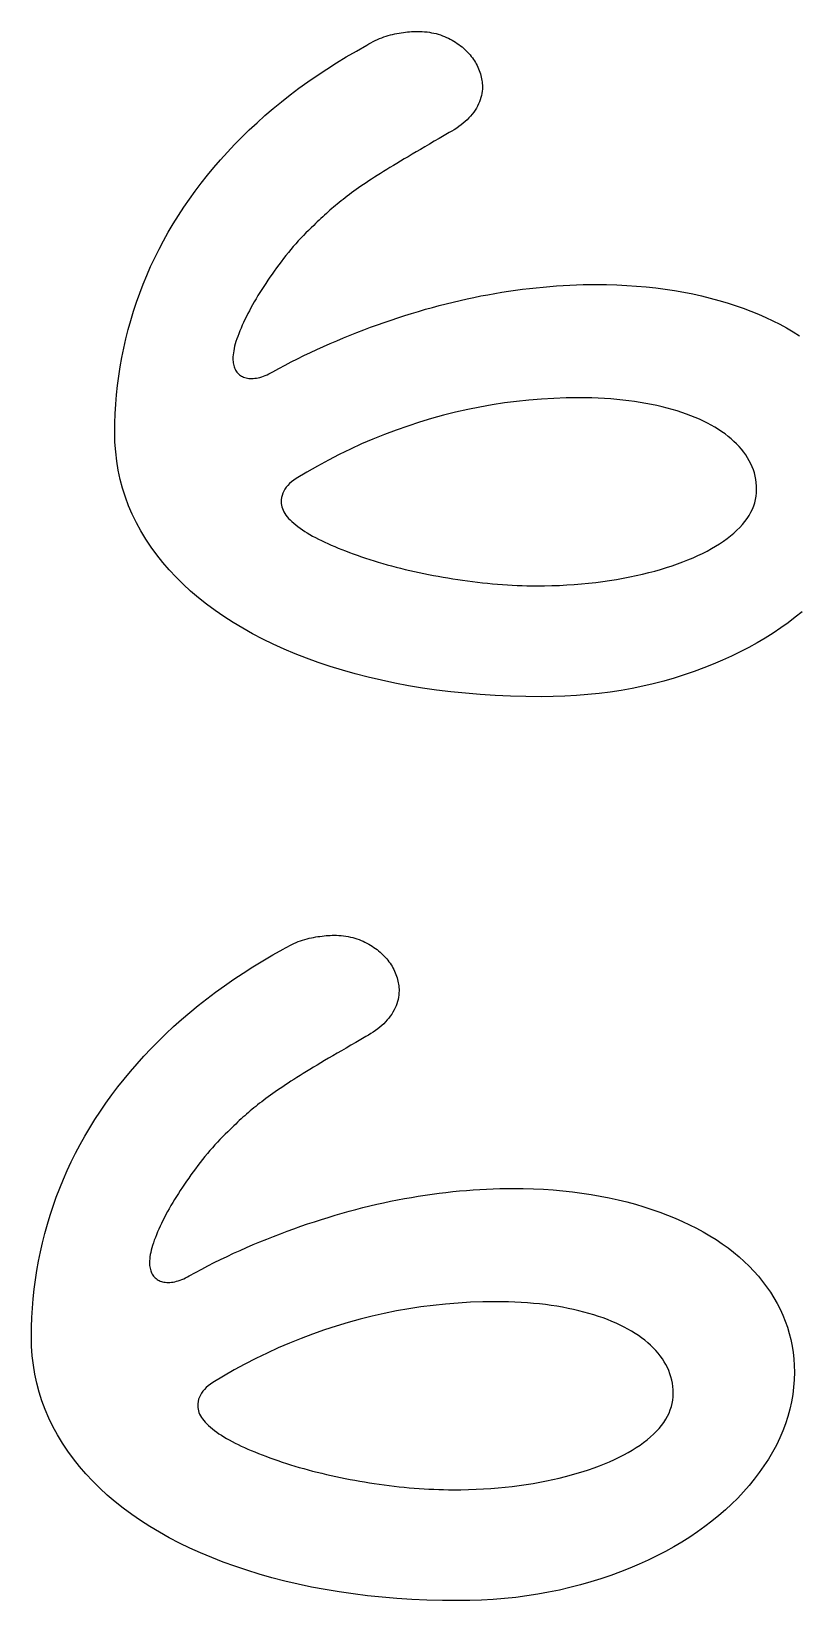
# Model space of a CAD drawing. Header units: millimetres. Extents: x 0 to 54.3, y 0.2 to 27.6.
# Drawn here: x 12.109 to 14.376, y 22.86 to 27.497 of the extents above; entities that cross this region are included whole.
import ezdxf

# ---------------------------------------------------------------- set-up
doc = ezdxf.new("R2010")
doc.units = ezdxf.units.MM

msp = doc.modelspace()

# ---------------------------------------------------------------- linework, layer by layer
msp.add_lwpolyline([(14.3861, 25.7822), (14.3658, 25.7657), (14.3447, 25.7496), (14.3229, 25.734), (14.3003, 25.7188), (14.277, 25.7042), (14.2531, 25.69), (14.2285, 25.6764), (14.2032, 25.6633), (14.1773, 25.6507), (14.1507, 25.6387), (14.1235, 25.6271), (14.0955, 25.6161), (14.0669, 25.6056), (14.0377, 25.5957), (14.0077, 25.5862), (13.9773, 25.5774), (13.9464, 25.5693), (13.9151, 25.562), (13.8835, 25.5555), (13.8514, 25.5498), (13.819, 25.5448), (13.7861, 25.5406), (13.7529, 25.5371), (13.7193, 25.5345), (13.6852, 25.5325), (13.6508, 25.5314), (13.616, 25.531), (13.5697, 25.5314), (13.5241, 25.5326), (13.4792, 25.5346), (13.4349, 25.5374), (13.3912, 25.541), (13.3483, 25.5455), (13.3059, 25.5507), (13.2643, 25.5567), (13.2232, 25.5636), (13.1829, 25.5712), (13.1432, 25.5796), (13.1041, 25.5889), (13.0658, 25.5988), (13.0285, 25.6094), (12.992, 25.6206), (12.9565, 25.6325), (12.9219, 25.645), (12.8882, 25.6581), (12.8554, 25.6718), (12.8236, 25.6862), (12.7926, 25.7012), (12.7626, 25.7168), (12.7335, 25.7331), (12.7053, 25.75), (12.678, 25.7675), (12.6519, 25.7855), (12.6267, 25.8041), (12.6026, 25.8233), (12.5795, 25.843), (12.5575, 25.8633), (12.5365, 25.8841), (12.5165, 25.9055), (12.4976, 25.9274), (12.4797, 25.9499), (12.4629, 25.973), (12.4471, 25.9966), (12.4325, 26.0207), (12.4191, 26.0451), (12.407, 26.07), (12.3962, 26.0952), (12.3866, 26.1208), (12.3783, 26.1468), (12.3713, 26.1732), (12.3656, 26.2), (12.3611, 26.2271), (12.358, 26.2547), (12.356, 26.2826), (12.3554, 26.3109), (12.3557, 26.339), (12.3567, 26.3671), (12.3584, 26.3951), (12.3606, 26.4229), (12.3636, 26.4507), (12.3672, 26.4785), (12.3715, 26.5061), (12.3764, 26.5336), (12.3819, 26.5611), (12.3882, 26.5885), (12.3951, 26.6157), (12.4026, 26.6429), (12.4108, 26.67), (12.4196, 26.6968), (12.4291, 26.7234), (12.4392, 26.7498), (12.4499, 26.7759), (12.4613, 26.8018), (12.4734, 26.8275), (12.4861, 26.853), (12.4994, 26.8783), (12.5134, 26.9033), (12.528, 26.9281), (12.5432, 26.9527), (12.5591, 26.9771), (12.5757, 27.0012), (12.5928, 27.025), (12.6106, 27.0485), (12.629, 27.0718), (12.6481, 27.0947), (12.6678, 27.1175), (12.6881, 27.1399), (12.709, 27.1621), (12.7306, 27.184), (12.7528, 27.2056), (12.7756, 27.2269), (12.7991, 27.248), (12.8232, 27.2687), (12.8479, 27.289), (12.8733, 27.3089), (12.8994, 27.3285), (12.9261, 27.3478), (12.9534, 27.3667), (12.9814, 27.3852), (13.01, 27.4034), (13.0392, 27.4212), (13.0691, 27.4386), (13.0997, 27.4557), (13.0997, 27.4557), (13.1059, 27.4595), (13.1122, 27.4631), (13.1185, 27.4664), (13.1248, 27.4696), (13.1311, 27.4726), (13.1375, 27.4753), (13.1439, 27.4779), (13.1503, 27.4803), (13.1567, 27.4824), (13.1632, 27.4844), (13.1697, 27.4862), (13.1762, 27.4878), (13.1827, 27.4892), (13.1891, 27.4905), (13.1955, 27.4917), (13.2017, 27.4927), (13.2079, 27.4937), (13.2141, 27.4945), (13.2201, 27.4951), (13.2261, 27.4957), (13.232, 27.4961), (13.2378, 27.4964), (13.2435, 27.4966), (13.2492, 27.4967), (13.2566, 27.4966), (13.2638, 27.4963), (13.2709, 27.4957), (13.2779, 27.495), (13.2848, 27.4941), (13.2915, 27.4929), (13.2981, 27.4915), (13.3046, 27.49), (13.311, 27.4882), (13.3172, 27.4862), (13.3233, 27.484), (13.3293, 27.4816), (13.3352, 27.479), (13.3409, 27.4763), (13.3465, 27.4735), (13.3519, 27.4706), (13.3572, 27.4676), (13.3623, 27.4644), (13.3673, 27.4612), (13.3721, 27.4578), (13.3767, 27.4543), (13.3813, 27.4508), (13.3857, 27.4471), (13.3899, 27.4433), (13.394, 27.4394), (13.3979, 27.4354), (13.4016, 27.4313), (13.4052, 27.4271), (13.4086, 27.4229), (13.4119, 27.4186), (13.415, 27.4141), (13.418, 27.4096), (13.4208, 27.405), (13.4234, 27.4004), (13.4259, 27.3956), (13.4282, 27.3907), (13.4303, 27.3859), (13.4322, 27.381), (13.434, 27.3761), (13.4356, 27.3713), (13.437, 27.3664), (13.4382, 27.3616), (13.4392, 27.3568), (13.44, 27.352), (13.4407, 27.3472), (13.4411, 27.3424), (13.4414, 27.3376), (13.4415, 27.3329), (13.4413, 27.3264), (13.4408, 27.3199), (13.4399, 27.3135), (13.4386, 27.3072), (13.437, 27.3009), (13.4351, 27.2946), (13.4327, 27.2884), (13.43, 27.2822), (13.427, 27.2761), (13.4236, 27.2701), (13.4198, 27.2641), (13.4157, 27.2581), (13.4113, 27.2522), (13.4065, 27.2465), (13.4015, 27.241), (13.3962, 27.2355), (13.3906, 27.2303), (13.3848, 27.2252), (13.3786, 27.2202), (13.3722, 27.2154), (13.3655, 27.2107), (13.3585, 27.2062), (13.3512, 27.2018), (13.3436, 27.1976), (13.3284, 27.1888), (13.3136, 27.1802), (13.2992, 27.1719), (13.2852, 27.1637), (13.2717, 27.1558), (13.2586, 27.1482), (13.2459, 27.1407), (13.2336, 27.1335), (13.2217, 27.1265), (13.2103, 27.1197), (13.1993, 27.1131), (13.1887, 27.1068), (13.1784, 27.1006), (13.1684, 27.0945), (13.1587, 27.0885), (13.1492, 27.0826), (13.14, 27.0768), (13.131, 27.0711), (13.1223, 27.0656), (13.1139, 27.0601), (13.1057, 27.0547), (13.0978, 27.0494), (13.0901, 27.0442), (13.0827, 27.0391), (13.0756, 27.0341), (13.0685, 27.0291), (13.0617, 27.0242), (13.0549, 27.0193), (13.0484, 27.0145), (13.042, 27.0097), (13.0358, 27.005), (13.0297, 27.0003), (13.0238, 26.9957), (13.0181, 26.9911), (13.0125, 26.9866), (13.0071, 26.9821), (13.0017, 26.9776), (12.9964, 26.9731), (12.991, 26.9684), (12.9857, 26.9637), (12.9804, 26.9589), (12.975, 26.9541), (12.9697, 26.9491), (12.9643, 26.9441), (12.959, 26.9391), (12.9537, 26.9339), (12.9483, 26.9287), (12.943, 26.9234), (12.9353, 26.9162), (12.9276, 26.9088), (12.92, 26.9012), (12.9125, 26.8935), (12.905, 26.8856), (12.8976, 26.8775), (12.8902, 26.8693), (12.8828, 26.8608), (12.8755, 26.8523), (12.8683, 26.8435), (12.8611, 26.8345), (12.8539, 26.8254), (12.8469, 26.8162), (12.84, 26.8071), (12.8332, 26.7979), (12.8265, 26.7887), (12.82, 26.7796), (12.8137, 26.7705), (12.8074, 26.7613), (12.8013, 26.7522), (12.7954, 26.7431), (12.7895, 26.7341), (12.7838, 26.725), (12.7783, 26.7159), (12.7729, 26.7069), (12.7676, 26.698), (12.7626, 26.6891), (12.7577, 26.6802), (12.753, 26.6715), (12.7485, 26.6627), (12.7441, 26.6541), (12.7399, 26.6455), (12.7359, 26.637), (12.732, 26.6285), (12.7284, 26.6201), (12.7249, 26.6118), (12.7216, 26.6036), (12.7186, 26.5956), (12.7159, 26.588), (12.7135, 26.5805), (12.7114, 26.5733), (12.7095, 26.5664), (12.7079, 26.5597), (12.7067, 26.5532), (12.7057, 26.547), (12.705, 26.541), (12.7045, 26.5353), (12.7044, 26.5299), (12.7045, 26.5255), (12.7048, 26.5213), (12.7053, 26.5172), (12.706, 26.5133), (12.7069, 26.5095), (12.7079, 26.5058), (12.7092, 26.5023), (12.7107, 26.499), (12.7124, 26.4958), (12.7143, 26.4928), (12.7164, 26.4899), (12.7186, 26.4871), (12.7211, 26.4846), (12.7237, 26.4822), (12.7265, 26.4801), (12.7295, 26.4782), (12.7327, 26.4766), (12.736, 26.4751), (12.7395, 26.4739), (12.7432, 26.4729), (12.747, 26.4721), (12.751, 26.4716), (12.7552, 26.4712), (12.7596, 26.4711), (12.7644, 26.4712), (12.7692, 26.4717), (12.7742, 26.4723), (12.7792, 26.4733), (12.7842, 26.4745), (12.7894, 26.476), (12.7946, 26.4778), (12.7999, 26.4798), (12.8053, 26.4821), (12.8108, 26.4847), (12.8163, 26.4876), (12.8219, 26.4907), (12.8401, 26.5007), (12.8584, 26.5105), (12.8769, 26.5202), (12.8956, 26.5297), (12.9144, 26.539), (12.9334, 26.5481), (12.9525, 26.5571), (12.9719, 26.5659), (12.9913, 26.5745), (13.011, 26.5829), (13.0307, 26.5912), (13.0507, 26.5993), (13.0707, 26.6072), (13.0908, 26.6149), (13.111, 26.6225), (13.1311, 26.6298), (13.1513, 26.6369), (13.1715, 26.6438), (13.1918, 26.6505), (13.2121, 26.6571), (13.2325, 26.6634), (13.2529, 26.6695), (13.2733, 26.6755), (13.2937, 26.6812), (13.3142, 26.6867), (13.3347, 26.692), (13.3552, 26.6971), (13.3756, 26.7019), (13.3961, 26.7065), (13.4166, 26.7108), (13.4371, 26.7149), (13.4575, 26.7188), (13.478, 26.7224), (13.4985, 26.7258), (13.519, 26.729), (13.5394, 26.732), (13.5599, 26.7347), (13.5802, 26.7371), (13.6004, 26.7394), (13.6206, 26.7414), (13.6406, 26.7431), (13.6605, 26.7446), (13.6804, 26.7459), (13.7001, 26.747), (13.7197, 26.7478), (13.7393, 26.7484), (13.7587, 26.7488), (13.778, 26.7489), (13.8084, 26.7486), (13.8383, 26.7478), (13.8678, 26.7464), (13.8969, 26.7444), (13.9256, 26.7419), (13.9539, 26.7389), (13.9817, 26.7352), (14.0091, 26.7311), (14.0361, 26.7263), (14.0627, 26.7211), (14.0888, 26.7152), (14.1145, 26.7088), (14.1398, 26.7019), (14.1644, 26.6946), (14.1884, 26.6868), (14.2119, 26.6786), (14.2347, 26.67), (14.257, 26.661), (14.2787, 26.6515), (14.2997, 26.6415), (14.3202, 26.6312), (14.3401, 26.6204), (14.3594, 26.6092), (14.3781, 26.5975)])
for points in [[(14.2516, 26.1435), (14.2514, 26.1535), (14.2506, 26.1634), (14.2493, 26.1731), (14.2474, 26.1827), (14.245, 26.1921), (14.2421, 26.2014), (14.2386, 26.2105), (14.2346, 26.2195), (14.2301, 26.2283), (14.2251, 26.237), (14.2195, 26.2455), (14.2134, 26.2539), (14.2068, 26.2621), (14.1998, 26.2701), (14.1923, 26.2779), (14.1845, 26.2855), (14.1762, 26.293), (14.1675, 26.3002), (14.1584, 26.3072), (14.1489, 26.314), (14.1389, 26.3207), (14.1285, 26.3271), (14.1178, 26.3333), (14.1065, 26.3394), (14.0949, 26.3452), (14.0829, 26.3508), (14.0705, 26.3562), (14.0577, 26.3613), (14.0445, 26.3662), (14.0309, 26.371), (14.0169, 26.3754), (14.0025, 26.3797), (13.9877, 26.3838), (13.9725, 26.3876), (13.9569, 26.3912), (13.9409, 26.3945), (13.9246, 26.3977), (13.908, 26.4005), (13.8912, 26.4031), (13.874, 26.4054), (13.8565, 26.4075), (13.8388, 26.4092), (13.8208, 26.4107), (13.8025, 26.412), (13.7839, 26.4129), (13.765, 26.4136), (13.7458, 26.414), (13.7264, 26.4141), (13.6894, 26.4137), (13.6525, 26.4124), (13.6157, 26.4103), (13.5791, 26.4073), (13.5426, 26.4035), (13.5063, 26.3988), (13.4701, 26.3932), (13.434, 26.3868), (13.3981, 26.3796), (13.3623, 26.3715), (13.3266, 26.3625), (13.2911, 26.3527), (13.2558, 26.3421), (13.2209, 26.3307), (13.1863, 26.3186), (13.1521, 26.3057), (13.1182, 26.2921), (13.0847, 26.2777), (13.0516, 26.2626), (13.0188, 26.2467), (12.9864, 26.23), (12.9544, 26.2126), (12.9227, 26.1945), (12.8913, 26.1755), (12.8842, 26.1707), (12.8777, 26.1657), (12.8719, 26.1605), (12.8666, 26.1552), (12.862, 26.1496), (12.858, 26.1439), (12.8546, 26.1381), (12.8518, 26.132), (12.8496, 26.1258), (12.8481, 26.1194), (12.8471, 26.1128), (12.8468, 26.1061), (12.847, 26.1014), (12.8477, 26.0966), (12.8488, 26.0918), (12.8504, 26.087), (12.8524, 26.0822), (12.8548, 26.0774), (12.8577, 26.0726), (12.8611, 26.0677), (12.8649, 26.0629), (12.8691, 26.058), (12.8738, 26.0531), (12.8789, 26.0482), (12.8844, 26.0434), (12.8902, 26.0385), (12.8963, 26.0337), (12.9028, 26.029), (12.9096, 26.0242), (12.9167, 26.0195), (12.9241, 26.0149), (12.9319, 26.0103), (12.94, 26.0057), (12.9484, 26.0011), (12.9571, 25.9966), (12.9661, 25.9922), (12.9755, 25.9877), (12.9851, 25.9833), (12.9949, 25.9789), (13.0051, 25.9745), (13.0155, 25.9702), (13.0262, 25.9659), (13.0372, 25.9616), (13.0484, 25.9573), (13.0599, 25.9531), (13.0717, 25.9489), (13.0838, 25.9447), (13.0961, 25.9405), (13.1086, 25.9364), (13.1213, 25.9324), (13.134, 25.9285), (13.1469, 25.9247), (13.16, 25.921), (13.1731, 25.9174), (13.1864, 25.9139), (13.1998, 25.9104), (13.2133, 25.9071), (13.2269, 25.9039), (13.2407, 25.9008), (13.2546, 25.8978), (13.2685, 25.8949), (13.2826, 25.892), (13.2967, 25.8893), (13.3109, 25.8867), (13.3252, 25.8842), (13.3396, 25.8818), (13.354, 25.8794), (13.3685, 25.8772), (13.3831, 25.8751), (13.3977, 25.8731), (13.4125, 25.8711), (13.4273, 25.8693), (13.4421, 25.8676), (13.4568, 25.866), (13.4716, 25.8646), (13.4862, 25.8634), (13.5008, 25.8623), (13.5154, 25.8613), (13.5299, 25.8605), (13.5444, 25.8598), (13.5588, 25.8593), (13.5732, 25.8589), (13.5875, 25.8587), (13.6018, 25.8586), (13.6245, 25.8588), (13.6469, 25.8592), (13.6691, 25.86), (13.6911, 25.8611), (13.7128, 25.8625), (13.7342, 25.8642), (13.7554, 25.8662), (13.7763, 25.8685), (13.7969, 25.8711), (13.8173, 25.8741), (13.8374, 25.8773), (13.8573, 25.8809), (13.8768, 25.8847), (13.8959, 25.8887), (13.9146, 25.893), (13.9328, 25.8975), (13.9507, 25.9022), (13.9681, 25.9071), (13.9851, 25.9123), (14.0017, 25.9177), (14.0178, 25.9233), (14.0336, 25.9291), (14.0489, 25.9351), (14.0638, 25.9414), (14.0782, 25.9479), (14.0921, 25.9545), (14.1055, 25.9614), (14.1183, 25.9684), (14.1306, 25.9756), (14.1424, 25.983), (14.1536, 25.9906), (14.1643, 25.9984), (14.1745, 26.0063), (14.1841, 26.0145), (14.1932, 26.0228), (14.2018, 26.0313), (14.2098, 26.04), (14.217, 26.0488), (14.2236, 26.0577), (14.2295, 26.0667), (14.2347, 26.0759), (14.2392, 26.0852), (14.243, 26.0946), (14.2461, 26.1041), (14.2485, 26.1138), (14.2503, 26.1236), (14.2513, 26.1335), (14.2516, 26.1435)], [(12.8533, 24.7851), (12.8595, 24.7889), (12.8658, 24.7924), (12.8721, 24.7958), (12.8784, 24.799), (12.8848, 24.8019), (12.8911, 24.8047), (12.8975, 24.8073), (12.9039, 24.8096), (12.9104, 24.8118), (12.9168, 24.8138), (12.9233, 24.8156), (12.9299, 24.8172), (12.9363, 24.8186), (12.9428, 24.8199), (12.9491, 24.8211), (12.9554, 24.8221), (12.9616, 24.823), (12.9677, 24.8238), (12.9737, 24.8245), (12.9797, 24.8251), (12.9856, 24.8255), (12.9914, 24.8258), (12.9972, 24.826), (13.0029, 24.8261), (13.0102, 24.826), (13.0174, 24.8256), (13.0246, 24.8251), (13.0315, 24.8244), (13.0384, 24.8234), (13.0451, 24.8223), (13.0518, 24.8209), (13.0582, 24.8193), (13.0646, 24.8175), (13.0709, 24.8155), (13.077, 24.8133), (13.083, 24.8109), (13.0888, 24.8083), (13.0945, 24.8057), (13.1001, 24.8029), (13.1055, 24.7999), (13.1108, 24.7969), (13.1159, 24.7938), (13.1209, 24.7905), (13.1257, 24.7872), (13.1304, 24.7837), (13.1349, 24.7801), (13.1393, 24.7764), (13.1435, 24.7726), (13.1476, 24.7687), (13.1515, 24.7648), (13.1553, 24.7607), (13.1588, 24.7565), (13.1623, 24.7523), (13.1655, 24.7479), (13.1687, 24.7435), (13.1716, 24.739), (13.1744, 24.7344), (13.177, 24.7297), (13.1795, 24.725), (13.1818, 24.7201), (13.1839, 24.7152), (13.1859, 24.7103), (13.1876, 24.7055), (13.1892, 24.7006), (13.1906, 24.6958), (13.1918, 24.691), (13.1928, 24.6861), (13.1937, 24.6813), (13.1943, 24.6766), (13.1948, 24.6718), (13.1951, 24.667), (13.1951, 24.6623), (13.195, 24.6557), (13.1944, 24.6493), (13.1935, 24.6429), (13.1923, 24.6365), (13.1907, 24.6302), (13.1887, 24.624), (13.1864, 24.6178), (13.1837, 24.6116), (13.1806, 24.6055), (13.1772, 24.5994), (13.1735, 24.5934), (13.1693, 24.5875), (13.1649, 24.5816), (13.1602, 24.5759), (13.1551, 24.5703), (13.1498, 24.5649), (13.1443, 24.5596), (13.1384, 24.5545), (13.1322, 24.5496), (13.1258, 24.5447), (13.1191, 24.5401), (13.1121, 24.5355), (13.1048, 24.5312), (13.0972, 24.5269), (13.082, 24.5181), (13.0672, 24.5096), (13.0528, 24.5012), (13.0389, 24.4931), (13.0253, 24.4852), (13.0122, 24.4775), (12.9995, 24.4701), (12.9872, 24.4628), (12.9754, 24.4558), (12.9639, 24.449), (12.9529, 24.4425), (12.9423, 24.4361), (12.9321, 24.4299), (12.9221, 24.4239), (12.9123, 24.4179), (12.9028, 24.412), (12.8936, 24.4062), (12.8847, 24.4005), (12.876, 24.3949), (12.8675, 24.3894), (12.8594, 24.384), (12.8514, 24.3788), (12.8438, 24.3736), (12.8364, 24.3685), (12.8292, 24.3634), (12.8222, 24.3585), (12.8153, 24.3536), (12.8086, 24.3487), (12.802, 24.3439), (12.7956, 24.3391), (12.7894, 24.3344), (12.7834, 24.3297), (12.7775, 24.3251), (12.7717, 24.3205), (12.7661, 24.316), (12.7607, 24.3115), (12.7554, 24.307), (12.75, 24.3024), (12.7447, 24.2978), (12.7393, 24.2931), (12.734, 24.2883), (12.7287, 24.2834), (12.7233, 24.2785), (12.718, 24.2735), (12.7126, 24.2684), (12.7073, 24.2633), (12.7019, 24.258), (12.6966, 24.2527), (12.6889, 24.2455), (12.6813, 24.2381), (12.6737, 24.2306), (12.6661, 24.2229), (12.6586, 24.215), (12.6512, 24.2069), (12.6438, 24.1986), (12.6365, 24.1902), (12.6292, 24.1816), (12.6219, 24.1729), (12.6147, 24.1639), (12.6076, 24.1548), (12.6005, 24.1456), (12.5936, 24.1364), (12.5868, 24.1273), (12.5802, 24.1181), (12.5737, 24.109), (12.5673, 24.0998), (12.5611, 24.0907), (12.555, 24.0816), (12.549, 24.0725), (12.5432, 24.0634), (12.5375, 24.0544), (12.5319, 24.0453), (12.5265, 24.0363), (12.5213, 24.0273), (12.5162, 24.0184), (12.5113, 24.0096), (12.5066, 24.0008), (12.5021, 23.9921), (12.4977, 23.9835), (12.4935, 23.9749), (12.4895, 23.9663), (12.4857, 23.9579), (12.482, 23.9495), (12.4785, 23.9411), (12.4752, 23.933), (12.4722, 23.925), (12.4695, 23.9173), (12.4671, 23.9099), (12.465, 23.9027), (12.4631, 23.8957), (12.4616, 23.889), (12.4603, 23.8826), (12.4593, 23.8764), (12.4586, 23.8704), (12.4582, 23.8647), (12.458, 23.8592), (12.4581, 23.8549), (12.4584, 23.8506), (12.4589, 23.8466), (12.4596, 23.8426), (12.4605, 23.8388), (12.4616, 23.8352), (12.4629, 23.8317), (12.4643, 23.8284), (12.466, 23.8252), (12.4679, 23.8221), (12.47, 23.8193), (12.4723, 23.8165), (12.4747, 23.8139), (12.4774, 23.8116), (12.4802, 23.8095), (12.4831, 23.8076), (12.4863, 23.8059), (12.4896, 23.8045), (12.4931, 23.8033), (12.4968, 23.8023), (12.5006, 23.8015), (12.5047, 23.8009), (12.5088, 23.8006), (12.5132, 23.8005), (12.518, 23.8006), (12.5229, 23.801), (12.5278, 23.8017), (12.5328, 23.8027), (12.5379, 23.8039), (12.543, 23.8054), (12.5483, 23.8071), (12.5536, 23.8092), (12.5589, 23.8115), (12.5644, 23.8141), (12.5699, 23.8169), (12.5755, 23.8201), (12.5937, 23.8301), (12.6121, 23.8399), (12.6306, 23.8496), (12.6492, 23.859), (12.668, 23.8684), (12.687, 23.8775), (12.7062, 23.8865), (12.7255, 23.8952), (12.745, 23.9039), (12.7646, 23.9123), (12.7844, 23.9206), (12.8043, 23.9287), (12.8244, 23.9366), (12.8445, 23.9443), (12.8646, 23.9518), (12.8847, 23.9591), (12.9049, 23.9663), (12.9252, 23.9732), (12.9454, 23.9799), (12.9658, 23.9864), (12.9861, 23.9928), (13.0065, 23.9989), (13.0269, 24.0048), (13.0474, 24.0106), (13.0678, 24.0161), (13.0883, 24.0214), (13.1088, 24.0264), (13.1293, 24.0313), (13.1497, 24.0358), (13.1702, 24.0402), (13.1907, 24.0443), (13.2112, 24.0482), (13.2316, 24.0518), (13.2521, 24.0552), (13.2726, 24.0584), (13.2931, 24.0613), (13.3135, 24.064), (13.3338, 24.0665), (13.3541, 24.0687), (13.3742, 24.0707), (13.3942, 24.0725), (13.4142, 24.074), (13.434, 24.0753), (13.4537, 24.0764), (13.4734, 24.0772), (13.4929, 24.0778), (13.5123, 24.0781), (13.5317, 24.0782), (13.562, 24.078), (13.592, 24.0771), (13.6215, 24.0757), (13.6506, 24.0738), (13.6792, 24.0713), (13.7075, 24.0682), (13.7353, 24.0646), (13.7627, 24.0604), (13.7897, 24.0557), (13.8163, 24.0504), (13.8425, 24.0446), (13.8682, 24.0382), (13.8934, 24.0313), (13.918, 24.024), (13.9421, 24.0162), (13.9655, 24.008), (13.9884, 23.9994), (14.0106, 23.9903), (14.0323, 23.9808), (14.0534, 23.9709), (14.0738, 23.9606), (14.0937, 23.9498), (14.113, 23.9386), (14.1317, 23.9269), (14.1497, 23.9148), (14.1671, 23.9023), (14.1838, 23.8895), (14.1998, 23.8762), (14.215, 23.8624), (14.2296, 23.8483), (14.2435, 23.8338), (14.2567, 23.8189), (14.2692, 23.8035), (14.2811, 23.7878), (14.2922, 23.7716), (14.3026, 23.7551), (14.3123, 23.7382), (14.3211, 23.721), (14.3291, 23.7036), (14.3363, 23.6859), (14.3426, 23.668), (14.348, 23.6498), (14.3527, 23.6314), (14.3564, 23.6126), (14.3594, 23.5937), (14.3615, 23.5744), (14.3627, 23.5549), (14.3632, 23.5352), (14.3626, 23.513), (14.361, 23.491), (14.3584, 23.4691), (14.3547, 23.4473), (14.3499, 23.4258), (14.344, 23.4043), (14.3371, 23.383), (14.3291, 23.3619), (14.3201, 23.3409), (14.31, 23.32), (14.2988, 23.2993), (14.2866, 23.2788), (14.2734, 23.2585), (14.2595, 23.2387), (14.2448, 23.2193), (14.2292, 23.2003), (14.2129, 23.1817), (14.1958, 23.1635), (14.1779, 23.1458), (14.1592, 23.1284), (14.1397, 23.1115), (14.1194, 23.0951), (14.0984, 23.079), (14.0765, 23.0634), (14.0539, 23.0482), (14.0307, 23.0335), (14.0067, 23.0194), (13.9821, 23.0058), (13.9569, 22.9927), (13.9309, 22.9801), (13.9043, 22.9681), (13.8771, 22.9565), (13.8492, 22.9455), (13.8206, 22.935), (13.7913, 22.925), (13.7614, 22.9156), (13.7309, 22.9068), (13.7, 22.8987), (13.6688, 22.8914), (13.6371, 22.8849), (13.6051, 22.8792), (13.5726, 22.8742), (13.5398, 22.87), (13.5065, 22.8665), (13.4729, 22.8638), (13.4389, 22.8619), (13.4045, 22.8608), (13.3696, 22.8604), (13.3234, 22.8608), (13.2778, 22.862), (13.2328, 22.864), (13.1885, 22.8668), (13.1449, 22.8704), (13.1019, 22.8748), (13.0596, 22.8801), (13.0179, 22.8861), (12.9769, 22.8929), (12.9365, 22.9006), (12.8968, 22.909), (12.8577, 22.9182), (12.8195, 22.9282), (12.7821, 22.9388), (12.7457, 22.95), (12.7102, 22.9619), (12.6755, 22.9743), (12.6419, 22.9875), (12.6091, 23.0012), (12.5772, 23.0156), (12.5463, 23.0306), (12.5162, 23.0462), (12.4871, 23.0625), (12.4589, 23.0794), (12.4317, 23.0969), (12.4055, 23.1149), (12.3803, 23.1335), (12.3562, 23.1527), (12.3332, 23.1724), (12.3111, 23.1927), (12.2901, 23.2135), (12.2702, 23.2349), (12.2513, 23.2568), (12.2334, 23.2793), (12.2165, 23.3024), (12.2007, 23.326), (12.1861, 23.3501), (12.1727, 23.3745), (12.1606, 23.3994), (12.1498, 23.4246), (12.1402, 23.4502), (12.132, 23.4762), (12.125, 23.5026), (12.1192, 23.5294), (12.1148, 23.5565), (12.1116, 23.584), (12.1097, 23.6119), (12.109, 23.6402), (12.1094, 23.6684), (12.1103, 23.6964), (12.112, 23.7244), (12.1143, 23.7523), (12.1172, 23.7801), (12.1208, 23.8078), (12.1251, 23.8355), (12.13, 23.863), (12.1356, 23.8905), (12.1418, 23.9178), (12.1487, 23.9451), (12.1562, 23.9723), (12.1644, 23.9993), (12.1732, 24.0262), (12.1827, 24.0528), (12.1928, 24.0791), (12.2036, 24.1053), (12.215, 24.1312), (12.227, 24.1569), (12.2397, 24.1824), (12.253, 24.2077), (12.267, 24.2327), (12.2816, 24.2575), (12.2969, 24.2821), (12.3128, 24.3065), (12.3293, 24.3305), (12.3465, 24.3543), (12.3642, 24.3779), (12.3827, 24.4011), (12.4017, 24.4241), (12.4214, 24.4468), (12.4417, 24.4693), (12.4626, 24.4914), (12.4842, 24.5133), (12.5064, 24.535), (12.5292, 24.5563), (12.5527, 24.5773), (12.5768, 24.598), (12.6016, 24.6184), (12.627, 24.6383), (12.653, 24.6579), (12.6797, 24.6772), (12.707, 24.6961), (12.735, 24.7146), (12.7636, 24.7327), (12.7929, 24.7506), (12.8227, 24.768), (12.8533, 24.7851)], [(14.0053, 23.4729), (14.005, 23.4829), (14.0042, 23.4928), (14.0029, 23.5025), (14.001, 23.512), (13.9986, 23.5215), (13.9957, 23.5307), (13.9923, 23.5399), (13.9883, 23.5488), (13.9837, 23.5577), (13.9787, 23.5663), (13.9731, 23.5749), (13.967, 23.5833), (13.9604, 23.5915), (13.9534, 23.5995), (13.946, 23.6073), (13.9381, 23.6149), (13.9298, 23.6223), (13.9212, 23.6296), (13.912, 23.6366), (13.9025, 23.6434), (13.8926, 23.65), (13.8822, 23.6565), (13.8714, 23.6627), (13.8602, 23.6687), (13.8485, 23.6745), (13.8365, 23.6802), (13.8241, 23.6855), (13.8113, 23.6907), (13.7981, 23.6956), (13.7845, 23.7003), (13.7705, 23.7048), (13.7561, 23.7091), (13.7413, 23.7131), (13.7261, 23.7169), (13.7106, 23.7205), (13.6946, 23.7239), (13.6783, 23.727), (13.6617, 23.7299), (13.6448, 23.7325), (13.6276, 23.7348), (13.6102, 23.7368), (13.5924, 23.7386), (13.5744, 23.7401), (13.5561, 23.7413), (13.5375, 23.7423), (13.5186, 23.743), (13.4995, 23.7434), (13.48, 23.7435), (13.443, 23.7431), (13.4061, 23.7418), (13.3694, 23.7397), (13.3327, 23.7367), (13.2963, 23.7328), (13.2599, 23.7281), (13.2237, 23.7226), (13.1876, 23.7162), (13.1517, 23.709), (13.1159, 23.7008), (13.0802, 23.6919), (13.0447, 23.6821), (13.0094, 23.6715), (12.9745, 23.6601), (12.9399, 23.648), (12.9057, 23.6351), (12.8719, 23.6215), (12.8384, 23.6071), (12.8052, 23.5919), (12.7725, 23.576), (12.7401, 23.5594), (12.708, 23.542), (12.6763, 23.5238), (12.645, 23.5049), (12.6379, 23.5001), (12.6314, 23.4951), (12.6255, 23.4899), (12.6202, 23.4845), (12.6156, 23.479), (12.6116, 23.4733), (12.6082, 23.4674), (12.6054, 23.4614), (12.6032, 23.4552), (12.6017, 23.4488), (12.6008, 23.4422), (12.6005, 23.4355), (12.6007, 23.4307), (12.6013, 23.426), (12.6025, 23.4212), (12.604, 23.4164), (12.606, 23.4116), (12.6085, 23.4068), (12.6114, 23.4019), (12.6147, 23.3971), (12.6185, 23.3922), (12.6227, 23.3874), (12.6274, 23.3825), (12.6325, 23.3776), (12.638, 23.3727), (12.6438, 23.3679), (12.65, 23.3631), (12.6564, 23.3583), (12.6632, 23.3536), (12.6703, 23.3489), (12.6778, 23.3442), (12.6855, 23.3396), (12.6936, 23.335), (12.702, 23.3305), (12.7107, 23.326), (12.7198, 23.3215), (12.7291, 23.3171), (12.7387, 23.3127), (12.7486, 23.3083), (12.7587, 23.3039), (12.7691, 23.2996), (12.7798, 23.2953), (12.7908, 23.291), (12.802, 23.2867), (12.8136, 23.2825), (12.8253, 23.2782), (12.8374, 23.2741), (12.8497, 23.2699), (12.8623, 23.2658), (12.8749, 23.2618), (12.8877, 23.2579), (12.9006, 23.2541), (12.9136, 23.2504), (12.9267, 23.2467), (12.94, 23.2432), (12.9534, 23.2398), (12.9669, 23.2365), (12.9805, 23.2333), (12.9943, 23.2302), (13.0082, 23.2272), (13.0222, 23.2242), (13.0362, 23.2214), (13.0504, 23.2187), (13.0646, 23.2161), (13.0789, 23.2136), (13.0932, 23.2111), (13.1076, 23.2088), (13.1221, 23.2066), (13.1367, 23.2045), (13.1514, 23.2024), (13.1661, 23.2005), (13.1809, 23.1987), (13.1957, 23.197), (13.2105, 23.1954), (13.2252, 23.194), (13.2399, 23.1927), (13.2545, 23.1916), (13.269, 23.1907), (13.2836, 23.1898), (13.298, 23.1892), (13.3124, 23.1887), (13.3268, 23.1883), (13.3411, 23.1881), (13.3554, 23.188), (13.3781, 23.1881), (13.4006, 23.1886), (13.4228, 23.1894), (13.4447, 23.1905), (13.4664, 23.1919), (13.4878, 23.1936), (13.509, 23.1956), (13.5299, 23.1979), (13.5505, 23.2005), (13.5709, 23.2034), (13.591, 23.2067), (13.6109, 23.2102), (13.6304, 23.2141), (13.6495, 23.2181), (13.6682, 23.2224), (13.6865, 23.2269), (13.7043, 23.2316), (13.7217, 23.2365), (13.7387, 23.2417), (13.7553, 23.247), (13.7715, 23.2526), (13.7872, 23.2585), (13.8025, 23.2645), (13.8174, 23.2708), (13.8319, 23.2773), (13.8458, 23.2839), (13.8591, 23.2908), (13.8719, 23.2978), (13.8842, 23.305), (13.896, 23.3124), (13.9072, 23.32), (13.9179, 23.3278), (13.9281, 23.3357), (13.9377, 23.3439), (13.9469, 23.3522), (13.9554, 23.3607), (13.9634, 23.3694), (13.9707, 23.3782), (13.9772, 23.3871), (13.9831, 23.3961), (13.9883, 23.4053), (13.9928, 23.4146), (13.9966, 23.424), (13.9997, 23.4335), (14.0022, 23.4432), (14.0039, 23.4529), (14.0049, 23.4628), (14.0053, 23.4729)]]:
    msp.add_lwpolyline(points, close=True)

doc.saveas('drawing.dxf')
